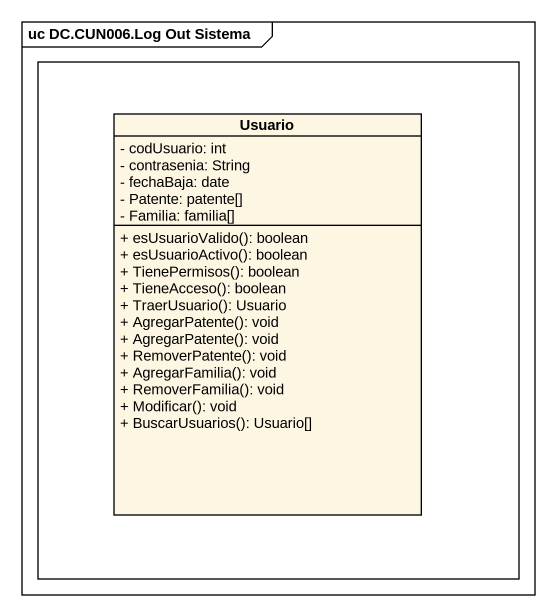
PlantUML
@startuml
mainframe uc DC.CUN006.Log Out Sistema
hide circle
hide empty members
skinparam classAttributeIconSize 0
rectangle " " as rectangle1 {
  class Usuario {
    - codUsuario: int
    - contrasenia: String
    - fechaBaja: date
    - Patente: patente[]
    - Familia: familia[]
    + esUsuarioValido(): boolean
    + esUsuarioActivo(): boolean
    + TienePermisos(): boolean
    + TieneAcceso(): boolean
    + TraerUsuario(): Usuario
    + AgregarPatente(): void
    + AgregarPatente(): void
    + RemoverPatente(): void
    + AgregarFamilia(): void
    + RemoverFamilia(): void
    + Modificar(): void
    + BuscarUsuarios(): Usuario[]
  }
}
@enduml
